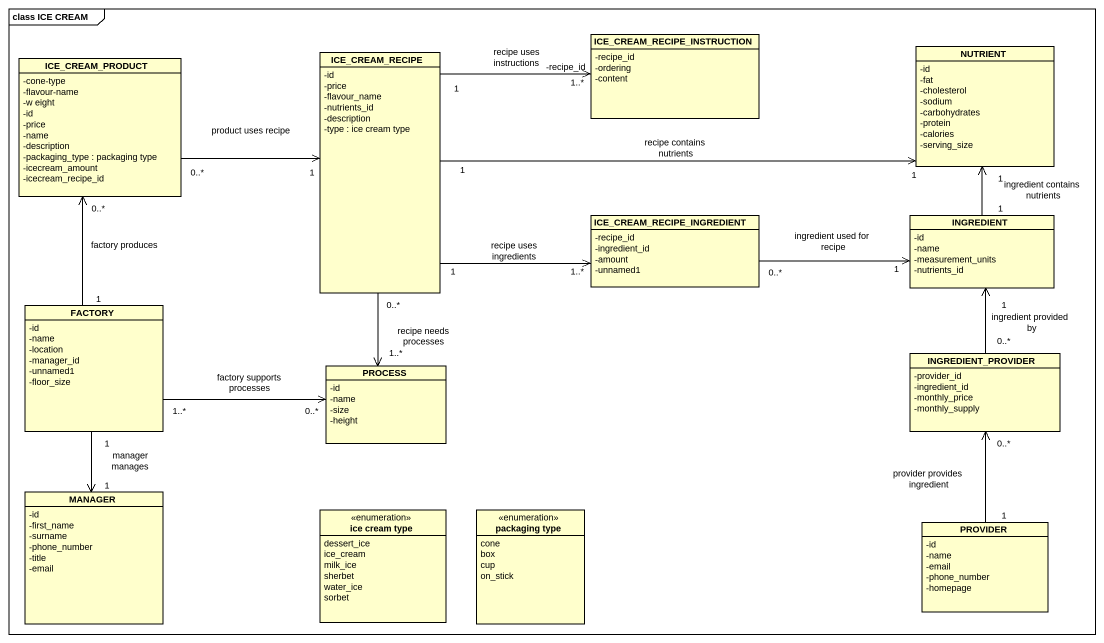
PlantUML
@startuml
mainframe class ICE CREAM
hide circle
hide empty members
skinparam classAttributeIconSize 0
class ICE_CREAM_RECIPE {
  -id
  -price
  -flavour_name
  -nutrients_id
  -description
  -type : ice cream type
}
class ICE_CREAM_RECIPE_INSTRUCTION {
  -recipe_id
  -ordering
  -content
}
class NUTRIENT {
  -id
  -fat
  -cholesterol
  -sodium
  -carbohydrates
  -protein
  -calories
  -serving_size
}
class ICE_CREAM_PRODUCT {
  -cone-type
  -flavour-name
  -w eight
  -id
  -price
  -name
  -description
  -packaging_type : packaging type
  -icecream_amount
  -icecream_recipe_id
}
class ICE_CREAM_RECIPE_INGREDIENT {
  -recipe_id
  -ingredient_id
  -amount
  -unnamed1
}
class INGREDIENT {
  -id
  -name
  -measurement_units
  -nutrients_id
}
class FACTORY {
  -id
  -name
  -location
  -manager_id
  -unnamed1
  -floor_size
}
class INGREDIENT_PROVIDER {
  -provider_id
  -ingredient_id
  -monthly_price
  -monthly_supply
}
class "PROCESS" as PROCESS_ {
  -id
  -name
  -size
  -height
}
class MANAGER {
  -id
  -first_name
  -surname
  -phone_number
  -title
  -email
}
enum "ice cream type" as ice_cream_type {
  dessert_ice
  ice_cream
  milk_ice
  sherbet
  water_ice
  sorbet
}
enum "packaging type" as packaging_type {
  cone
  box
  cup
  on_stick
}
class PROVIDER {
  -id
  -name
  -email
  -phone_number
  -homepage
}
ICE_CREAM_RECIPE "1" -right-> "1..*\n-recipe_id" ICE_CREAM_RECIPE_INSTRUCTION : recipe uses instructions
ICE_CREAM_RECIPE "1" -right-> "1" NUTRIENT : recipe contains nutrients
ICE_CREAM_RECIPE "1" -right-> "1..*" ICE_CREAM_RECIPE_INGREDIENT : recipe uses ingredients
ICE_CREAM_RECIPE "0..*" --> "1..*" PROCESS_ : recipe needs processes
ICE_CREAM_PRODUCT "0..*" -right-> "1" ICE_CREAM_RECIPE : product uses recipe
ICE_CREAM_RECIPE_INGREDIENT "0..*" -right-> "1" INGREDIENT : ingredient used for recipe
INGREDIENT "1" -up-> "1" NUTRIENT : ingredient contains nutrients
FACTORY "1" -up-> "0..*" ICE_CREAM_PRODUCT : factory produces
FACTORY "1..*" -right-> "0..*" PROCESS_ : factory supports processes
FACTORY "1" --> "1" MANAGER : manager manages
INGREDIENT_PROVIDER "0..*" -up-> "1" INGREDIENT : ingredient provided by
PROVIDER "1" -up-> "0..*" INGREDIENT_PROVIDER : provider provides ingredient
@enduml
